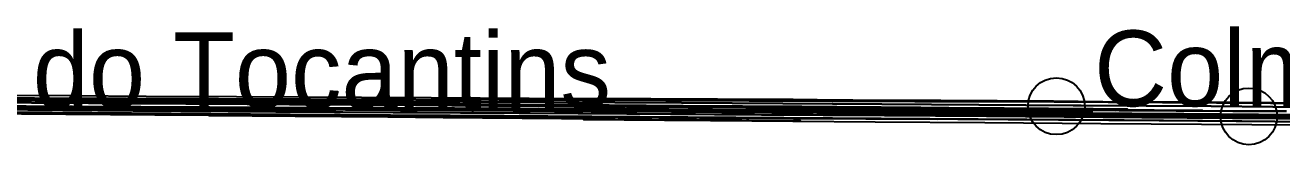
# Model space of a CAD drawing. Header units: metres. Extents: x 528129 to 864363, y 9998262 to 10000641.
# Drawn here: x 735846 to 749160, y 9998859 to 10000123 of the extents above; entities that cross this region are included whole.
import ezdxf

# ---------------------------------------------------------------- set-up
doc = ezdxf.new("R2010")
doc.units = ezdxf.units.M
for name, color, linetype in [('BACIA_CBHRCC', 1, 'CONTINUOUS'), ('LIMITES_MUNICIPAIS', 8, 'CONTINUOUS'), ('SEDES_MUNICIPAIS', 10, 'CONTINUOUS'), ('SUBBACIA_COCO', 30, 'CONTINUOUS')]:
    doc.layers.add(name, color=color, linetype=linetype)

msp = doc.modelspace()

# ---------------------------------------------------------------- linework, layer by layer
at = {"layer": 'BACIA_CBHRCC'}
msp.add_lwpolyline([(735810.993, 9999243.883), (735867.511, 9999243.451), (735942.375, 9999242.894), (736025.585, 9999242.289), (736163.462, 9999241.307), (736265.187, 9999240.595), (736416.844, 9999239.549), (736612.463, 9999238.207), (736701.761, 9999237.585), (736792.422, 9999236.938), (736902.838, 9999236.111), (736986.221, 9999235.447), (737045.145, 9999234.931), (737102.856, 9999234.347), (737127.176, 9999234.12), (737178.124, 9999233.681), (737243.898, 9999233.153), (737348.858, 9999232.366), (737434.287, 9999231.758), (737560.965, 9999230.884), (737701.348, 9999229.937), (737821.229, 9999229.133), (738074.043, 9999227.439), (738200.144, 9999226.589), (738353.765, 9999225.539), (738444.044, 9999224.909), (738561.464, 9999224.067), (738670.873, 9999223.257), (738771.631, 9999222.494), (738907.171, 9999221.454), (739018.65, 9999220.59), (739094.569, 9999219.986), (739117.868, 9999219.759), (739131.046, 9999219.592), (739128.73, 9999219.513), (739086.338, 9999219.685), (739005.147, 9999220.117), (738902.173, 9999220.714), (738796.641, 9999221.345), (738682.151, 9999222.039), (738497.689, 9999223.177), (738385.908, 9999223.852), (738294.103, 9999224.384), (738222.561, 9999224.773), (738137.702, 9999225.202), (738070.066, 9999225.588), (737948.944, 9999226.321), (737887.645, 9999226.661), (737863.4, 9999226.741), (737871.837, 9999226.483), (737923.271, 9999226.075), (738023.526, 9999225.376), (738335.135, 9999223.264), (738503.658, 9999222.106), (738638.17, 9999221.169), (738735.951, 9999220.441), (738660.435, 9999220.896), (738567.177, 9999221.422), (738501.968, 9999221.771), (738420.7, 9999222.16), (738387.848, 9999222.268), (738375.436, 9999222.245), (738370.588, 9999222.165), (738371.829, 9999222.002), (738390.675, 9999221.698), (738390.805, 9999221.612), (738380.839, 9999221.59), (738359.812, 9999221.641), (738326.642, 9999221.775), (738277.003, 9999222.016), (738217.269, 9999222.319), (738147.749, 9999222.691), (738067.553, 9999223.143), (737931.857, 9999223.931), (737695.81, 9999225.317), (737567.494, 9999226.059), (737461.933, 9999226.637), (737409.062, 9999226.902), (737372.679, 9999227.052), (737347.764, 9999227.127), (737326.622, 9999227.171), (737287.717, 9999227.229), (737196.21, 9999227.416), (737182.052, 9999227.431), (737166.428, 9999227.41), (737165.486, 9999227.319), (737178.166, 9999227.119), (737215.879, 9999226.671), (737238.213, 9999226.435), (737273.227, 9999226.096), (737325.91, 9999225.603), (737357.004, 9999225.279), (737358.468, 9999225.188), (737334.789, 9999225.217), (737290.651, 9999225.379), (737231.973, 9999225.646), (737188.129, 9999225.862), (737110.297, 9999226.277), (737040.64, 9999226.677), (736958.869, 9999227.168), (736818.721, 9999228.043), (736659.351, 9999229.058), (736357.123, 9999230.975), (736097.122, 9999232.613), (735795.564, 9999234.505)], dxfattribs=at)
at = {"layer": 'LIMITES_MUNICIPAIS'}
for points in [[(753056.328, 9999274.581), (746746.627, 9999312.667), (745270.86, 9999318.024), (743517.294, 9999324.609), (739986.779, 9999337.694), (738868.519, 9999341.698), (735944.735, 9999352.921), (729274.937, 9999384.197)], [(729274.937, 9999384.197), (735944.735, 9999352.921), (738868.519, 9999341.698), (739986.779, 9999337.694), (743517.294, 9999324.609), (745270.86, 9999318.024), (746746.627, 9999312.667), (753056.328, 9999274.581)], [(735202.373, 9999307.568), (735912.91, 9999302.87), (736517.983, 9999299.32), (736896.951, 9999296.364), (738198.09, 9999289.042), (738647.693, 9999286.204), (739980.41, 9999278.467), (740745.508, 9999273.289), (740368.089, 9999275.136), (740842.696, 9999271.146), (741279.717, 9999268.155), (741019.566, 9999268.852), (742218.354, 9999261.593), (742869.902, 9999256.612), (743615.885, 9999251.83), (744380.44, 9999246.497), (744470.31, 9999244.826), (744229.99, 9999245.155), (743484.779, 9999248.706), (745153.233, 9999238.052), (745269.002, 9999236.699), (746835.404, 9999226.215), (748639.244, 9999214.975), (748238.966, 9999218.306), (748302.294, 9999218.946), (747767.467, 9999222.791), (748319.05, 9999220.928), (746275.387, 9999235.233), (745616.419, 9999239.414), (745406.022, 9999241.892), (745629.016, 9999240.894), (746575.219, 9999235.102), (746013.008, 9999239.776), (746879.783, 9999235.538), (746954.942, 9999236.22), (746626.322, 9999238.414), (747453.962, 9999235.029), (747526.174, 9999235.365), (747161.237, 9999238.75), (746218.206, 9999244.906), (745928.558, 9999247.598), (745336.165, 9999251.413), (744913.77, 9999256.185), (743976.018, 9999262.898), (744075.846, 9999263.774), (742815.553, 9999271.954), (741639.606, 9999280.496), (740339.166, 9999287.937), (740258.951, 9999289.376), (740656.708, 9999287.232), (739940.596, 9999292.703), (739936.048, 9999293.529), (740450.896, 9999291.58), (739657.376, 9999297.448), (740288.844, 9999294.275), (740061.604, 9999296.086), (738819.699, 9999303.535), (738926.086, 9999303.826), (738088.359, 9999309.884), (736894.801, 9999316.158), (735953.174, 9999322.161), (736485.637, 9999319.623), (735467.184, 9999326.078)], [(735361.973, 9999268.955), (736349.419, 9999262.705), (737798.768, 9999254.867), (738958.035, 9999249.56), (738888.515, 9999250.848), (739843.459, 9999246.051), (739906.098, 9999246.556), (739451, 9999250.138), (739769.66, 9999249.435), (741645.22, 9999238.598), (741825.754, 9999239.318), (742204.166, 9999237.513), (743129.552, 9999231.974), (744368.309, 9999223.799), (745822.297, 9999214.984), (747150.082, 9999206.282), (746617.028, 9999211.669), (745899.532, 9999217.177), (746312.645, 9999215.337), (746040.95, 9999218.761), (746149.193, 9999219.206), (745842.972, 9999222.66), (745030.986, 9999227.939), (745333.433, 9999226.725), (744953.237, 9999229.66), (745625.271, 9999226.961), (744635.296, 9999234.417), (744846.624, 9999233.397), (746311.34, 9999224.546), (747396.114, 9999219.987), (746880.861, 9999223.404), (747031.421, 9999223.399), (746835.404, 9999226.215), (745269.002, 9999236.699), (745153.233, 9999238.052), (743484.779, 9999248.706), (744229.99, 9999245.155), (744470.31, 9999244.826), (744380.44, 9999246.497), (743615.885, 9999251.83), (742869.902, 9999256.612), (742218.354, 9999261.593), (741019.566, 9999268.852), (741279.717, 9999268.155), (740842.696, 9999271.146), (740368.089, 9999275.136), (740745.508, 9999273.289), (739980.41, 9999278.467), (738647.693, 9999286.204), (738198.09, 9999289.042), (736896.951, 9999296.364), (736517.983, 9999299.32), (735912.91, 9999302.87), (735202.373, 9999307.568)], [(735467.184, 9999326.078), (736485.637, 9999319.623), (735953.174, 9999322.161), (736894.801, 9999316.158), (738088.359, 9999309.884), (738926.086, 9999303.826), (738819.699, 9999303.535), (740061.604, 9999296.086), (740288.844, 9999294.275), (739657.376, 9999297.448), (740450.896, 9999291.58), (739936.048, 9999293.529), (739940.596, 9999292.703), (740656.708, 9999287.232), (740258.951, 9999289.376), (740339.166, 9999287.937), (741639.606, 9999280.496), (742815.553, 9999271.954), (744075.846, 9999263.774), (743976.018, 9999262.898), (744913.77, 9999256.185), (745336.165, 9999251.413), (745928.558, 9999247.598), (746218.206, 9999244.906), (747161.237, 9999238.75), (747526.174, 9999235.365), (747453.962, 9999235.029), (746626.322, 9999238.414), (746954.942, 9999236.22), (746879.783, 9999235.538), (746013.008, 9999239.776), (746575.219, 9999235.102), (745629.016, 9999240.894), (745406.022, 9999241.892), (745616.419, 9999239.414), (746275.387, 9999235.233), (748319.05, 9999220.928), (747767.467, 9999222.791), (748302.294, 9999218.946), (748238.966, 9999218.306), (748639.244, 9999214.975), (749209.575, 9999212.573)], [(749811.708, 9999297.121), (749054.743, 9999301.886), (748261.318, 9999307.903), (747261.747, 9999313.97), (746742.072, 9999318.169), (745548.418, 9999325.862), (744992.685, 9999328.29), (744238.392, 9999333.304), (743981.391, 9999335.753), (743891.322, 9999335.986), (742475.853, 9999343.089), (741187.184, 9999348.722), (740147.09, 9999353.812), (739410.733, 9999358.074), (738084.712, 9999364.746), (737126.574, 9999369.975), (736325.814, 9999374.754), (735692.897, 9999378.96)], [(735709.954, 9999341.186), (736754.852, 9999335.19), (738363.233, 9999326.229), (739567.125, 9999319.879), (739882.86, 9999317.626), (740676.911, 9999313.262), (742799.442, 9999300.756), (743874.11, 9999293.977), (745448.68, 9999284.83), (746949.472, 9999275.04), (747032.226, 9999273.853), (748409.532, 9999265.862), (749064.269, 9999261.205), (751029.104, 9999250.162)], [(751029.104, 9999250.162), (749064.269, 9999261.205), (748409.532, 9999265.862), (747032.226, 9999273.853), (746949.472, 9999275.04), (745448.68, 9999284.83), (743874.11, 9999293.977), (742799.442, 9999300.756), (740676.911, 9999313.262), (739882.86, 9999317.626), (739567.125, 9999319.879), (738363.233, 9999326.229), (736754.852, 9999335.19), (735709.954, 9999341.186)], [(749308.684, 9999177.052), (748121.745, 9999184.757), (733287.142, 9999279.399)], [(733287.142, 9999279.399), (748121.745, 9999184.757), (749308.684, 9999177.052)], [(734773.413, 9999208.741), (736133.591, 9999198.59), (738655.257, 9999180.462), (739718.357, 9999173.208), (740349.454, 9999168.399), (740922.332, 9999164.783), (741851.388, 9999158.113), (743884.099, 9999144.581), (747490.122, 9999119.328), (748734.324, 9999109.942), (749085.813, 9999106.319), (750116.108, 9999098.98)], [(735608.025, 9999191.911), (738543.362, 9999172.896), (740212.534, 9999161.785), (740361.838, 9999161.479), (739747.051, 9999166.756), (741485.118, 9999155.463), (742127.367, 9999150.549), (742988.961, 9999145.286), (743984.62, 9999138.165), (745514.65, 9999129.351), (745323.932, 9999131.401), (744789.121, 9999135.388), (745728.274, 9999129.629), (747858.68, 9999115.069), (749085.813, 9999106.319), (748734.324, 9999109.942), (747490.122, 9999119.328), (743884.099, 9999144.581), (741851.388, 9999158.113), (740922.332, 9999164.783), (740349.454, 9999168.399), (739718.357, 9999173.208), (738655.257, 9999180.462), (736133.591, 9999198.59), (734773.413, 9999208.741)], [(734861.293, 9999192.292), (737221.503, 9999176.66), (737652.22, 9999174.059), (738810.215, 9999166.878), (739732.874, 9999160.744), (739988.947, 9999159.399), (739307.696, 9999165.057), (739951.857, 9999161.517), (739940.082, 9999162.667), (740212.534, 9999161.785), (740212.534, 9999161.785), (738543.362, 9999172.896), (735608.025, 9999191.911)], [(734867.354, 9999234.388), (735876.119, 9999227.789), (736617.715, 9999222.483), (736991.377, 9999218.923), (738503.609, 9999208.817), (738503.609, 9999208.817), (739211.855, 9999204.821), (744193.282, 9999174.157), (747253.217, 9999157.097), (747370.931, 9999158.47), (748492.673, 9999152.413), (748848.001, 9999151.751), (749616.186, 9999146.532)], [(749279.21, 9999135.306), (749119.011, 9999138.16), (748635.576, 9999141.398), (747677.854, 9999148.832), (746030.391, 9999159.837), (744949.546, 9999167.746), (743647.087, 9999176.859), (743149.715, 9999179.783), (741753.07, 9999188.742), (741196.097, 9999191.516), (740000.485, 9999199.471), (739743.411, 9999200.65), (738503.609, 9999208.817), (736991.377, 9999218.923), (736617.715, 9999222.483), (735876.119, 9999227.789), (734867.354, 9999234.388)], [(749209.575, 9999212.573), (748639.244, 9999214.975), (746835.404, 9999226.215), (747031.421, 9999223.399), (746880.861, 9999223.404), (747396.114, 9999219.987), (746311.34, 9999224.546), (744846.624, 9999233.397), (744635.296, 9999234.417), (745625.271, 9999226.961), (744953.237, 9999229.66), (745333.433, 9999226.725), (745030.986, 9999227.939), (745842.972, 9999222.66), (746149.193, 9999219.206), (746040.95, 9999218.761), (746312.645, 9999215.337), (745899.532, 9999217.177), (746617.028, 9999211.669), (747150.082, 9999206.282), (745822.297, 9999214.984), (744368.309, 9999223.799), (743129.552, 9999231.974), (742204.166, 9999237.513), (741825.754, 9999239.318), (741645.22, 9999238.598), (739769.66, 9999249.435), (739451, 9999250.138), (739906.098, 9999246.556), (739843.459, 9999246.051), (738888.515, 9999250.848), (738958.035, 9999249.56), (737798.768, 9999254.867), (736349.419, 9999262.705), (735361.973, 9999268.955)], [(749396.591, 9999160.835), (748608.126, 9999166.342), (747057.905, 9999176.398), (746251.896, 9999182.482), (747097.248, 9999178.166), (745823.129, 9999186.519), (745189.874, 9999191.095), (743757.959, 9999199.939), (742693.009, 9999206.882), (741844.339, 9999212.016), (741455.621, 9999215.278), (740576.763, 9999220.892), (739824.12, 9999225.046), (738069.759, 9999236.536), (735848.014, 9999251.418), (735588.669, 9999253.517)], [(735588.669, 9999253.517), (735848.014, 9999251.418), (738069.759, 9999236.536), (739824.12, 9999225.046), (740576.763, 9999220.892), (741455.621, 9999215.278), (741844.339, 9999212.016), (742693.009, 9999206.882), (743757.959, 9999199.939), (745189.874, 9999191.095), (745823.129, 9999186.519), (747097.248, 9999178.166), (746251.896, 9999182.482), (747057.905, 9999176.398), (748608.126, 9999166.342), (749396.591, 9999160.835)], [(750116.108, 9999098.98), (749085.813, 9999106.319), (747858.68, 9999115.069), (745728.274, 9999129.629), (744789.121, 9999135.388), (745323.932, 9999131.401), (745514.65, 9999129.351), (743984.62, 9999138.165), (742988.961, 9999145.286), (742127.367, 9999150.549), (741485.118, 9999155.463), (739747.051, 9999166.756), (740361.838, 9999161.479), (740212.534, 9999161.785), (739940.082, 9999162.667), (739951.857, 9999161.517), (739307.696, 9999165.057), (739988.947, 9999159.399), (739732.874, 9999160.744), (738810.215, 9999166.878), (737652.22, 9999174.059), (738054.429, 9999170.964), (738115.936, 9999168.962), (739292.911, 9999160.173), (738019.363, 9999167.565), (737793.122, 9999167.257), (738706.666, 9999160.24), (739689.978, 9999153.127), (740276.169, 9999147.335), (741528.503, 9999137.769), (741712.04, 9999135.05), (742484.405, 9999129.03), (743435.101, 9999120.892), (743319.442, 9999121.073), (743512.691, 9999118.138), (744061.877, 9999113.226), (743464.466, 9999116.873), (743445.172, 9999116.139), (742838.548, 9999120.029), (742454.717, 9999121.575), (741760.153, 9999126.046), (741760.153, 9999126.046), (742620.601, 9999119.421), (743107.238, 9999115.298), (744849.657, 9999102.892), (746013.577, 9999093.646), (747240.328, 9999084.748), (748842.345, 9999073.365), (749436.01, 9999068.082)], [(749616.186, 9999146.532), (748848.001, 9999151.751), (748492.673, 9999152.413), (747370.931, 9999158.47), (747253.217, 9999157.097), (744193.282, 9999174.157), (739211.855, 9999204.821), (738503.609, 9999208.817), (739743.411, 9999200.65), (740000.485, 9999199.471), (741196.097, 9999191.516), (741753.07, 9999188.742), (743149.715, 9999179.783), (743647.087, 9999176.859), (744949.546, 9999167.746), (746030.391, 9999159.837), (747677.854, 9999148.832), (748635.576, 9999141.398), (749119.011, 9999138.16), (749279.21, 9999135.306)]]:
    msp.add_lwpolyline(points, dxfattribs=at)
at = {"layer": 'SEDES_MUNICIPAIS'}
for centre in [(746770.782, 9999266.659), (748810.27, 9999158.594)]:
    msp.add_circle(centre, 300, dxfattribs=at)
at = {"layer": 'SUBBACIA_COCO'}
msp.add_lwpolyline([(735810.993, 9999243.883), (735867.511, 9999243.451), (735942.375, 9999242.894), (736025.585, 9999242.289), (736163.462, 9999241.307), (736265.187, 9999240.595), (736416.844, 9999239.549), (736612.463, 9999238.207), (736701.761, 9999237.585), (736792.422, 9999236.938), (736902.838, 9999236.111), (736986.221, 9999235.447), (737045.145, 9999234.931), (737102.856, 9999234.347), (737127.176, 9999234.12), (737178.124, 9999233.681), (737243.898, 9999233.153), (737348.858, 9999232.366), (737434.287, 9999231.758), (737560.965, 9999230.884), (737701.348, 9999229.937), (737821.229, 9999229.133), (738074.043, 9999227.439), (738200.144, 9999226.589), (738353.765, 9999225.539), (738444.044, 9999224.909), (738561.464, 9999224.067), (738670.873, 9999223.257), (738771.631, 9999222.494), (738907.171, 9999221.454), (739018.65, 9999220.59), (739094.569, 9999219.986), (739117.868, 9999219.759), (739131.046, 9999219.592), (739128.73, 9999219.513), (739086.338, 9999219.685), (739005.147, 9999220.117), (738902.173, 9999220.714), (738796.641, 9999221.345), (738682.151, 9999222.039), (738497.689, 9999223.177), (738385.908, 9999223.852), (738294.103, 9999224.384), (738222.561, 9999224.773), (738137.702, 9999225.202), (738070.066, 9999225.588), (737948.944, 9999226.321), (737887.645, 9999226.661), (737863.4, 9999226.741), (737871.837, 9999226.483), (737923.271, 9999226.075), (738023.526, 9999225.376), (738335.135, 9999223.264), (738503.658, 9999222.106), (738638.17, 9999221.169), (738735.951, 9999220.441), (738660.435, 9999220.896), (738567.177, 9999221.422), (738501.968, 9999221.771), (738420.7, 9999222.16), (738387.848, 9999222.268), (738375.436, 9999222.245), (738370.588, 9999222.165), (738371.829, 9999222.002), (738390.675, 9999221.698), (738390.805, 9999221.612), (738380.839, 9999221.59), (738359.812, 9999221.641), (738326.642, 9999221.775), (738277.003, 9999222.016), (738217.269, 9999222.319), (738147.749, 9999222.691), (738067.553, 9999223.143), (737931.857, 9999223.931), (737695.81, 9999225.317), (737567.494, 9999226.059), (737461.933, 9999226.637), (737409.062, 9999226.902), (737372.679, 9999227.052), (737347.764, 9999227.127), (737326.622, 9999227.171), (737287.717, 9999227.229), (737196.21, 9999227.416), (737182.052, 9999227.431), (737166.428, 9999227.41), (737165.486, 9999227.319), (737178.166, 9999227.119), (737215.879, 9999226.671), (737238.213, 9999226.435), (737273.227, 9999226.096), (737325.91, 9999225.603), (737357.004, 9999225.279), (737358.468, 9999225.188), (737334.789, 9999225.217), (737290.651, 9999225.379), (737231.973, 9999225.646), (737188.129, 9999225.862), (737110.297, 9999226.277), (737040.64, 9999226.677), (736958.869, 9999227.168), (736818.721, 9999228.043), (736659.351, 9999229.058), (736357.123, 9999230.975), (736097.122, 9999232.613), (735795.564, 9999234.505)], dxfattribs=at)

# ---------------------------------------------------------------- texts
at = {"layer": 'SEDES_MUNICIPAIS'}
for s, p in [('Paraíso do Tocantins', (731943.135, 9999245.651)), ('Colméia', (747170.782, 9999266.659))]:
    msp.add_text(s, height=800, dxfattribs=at).set_placement(p)

doc.saveas('drawing.dxf')
